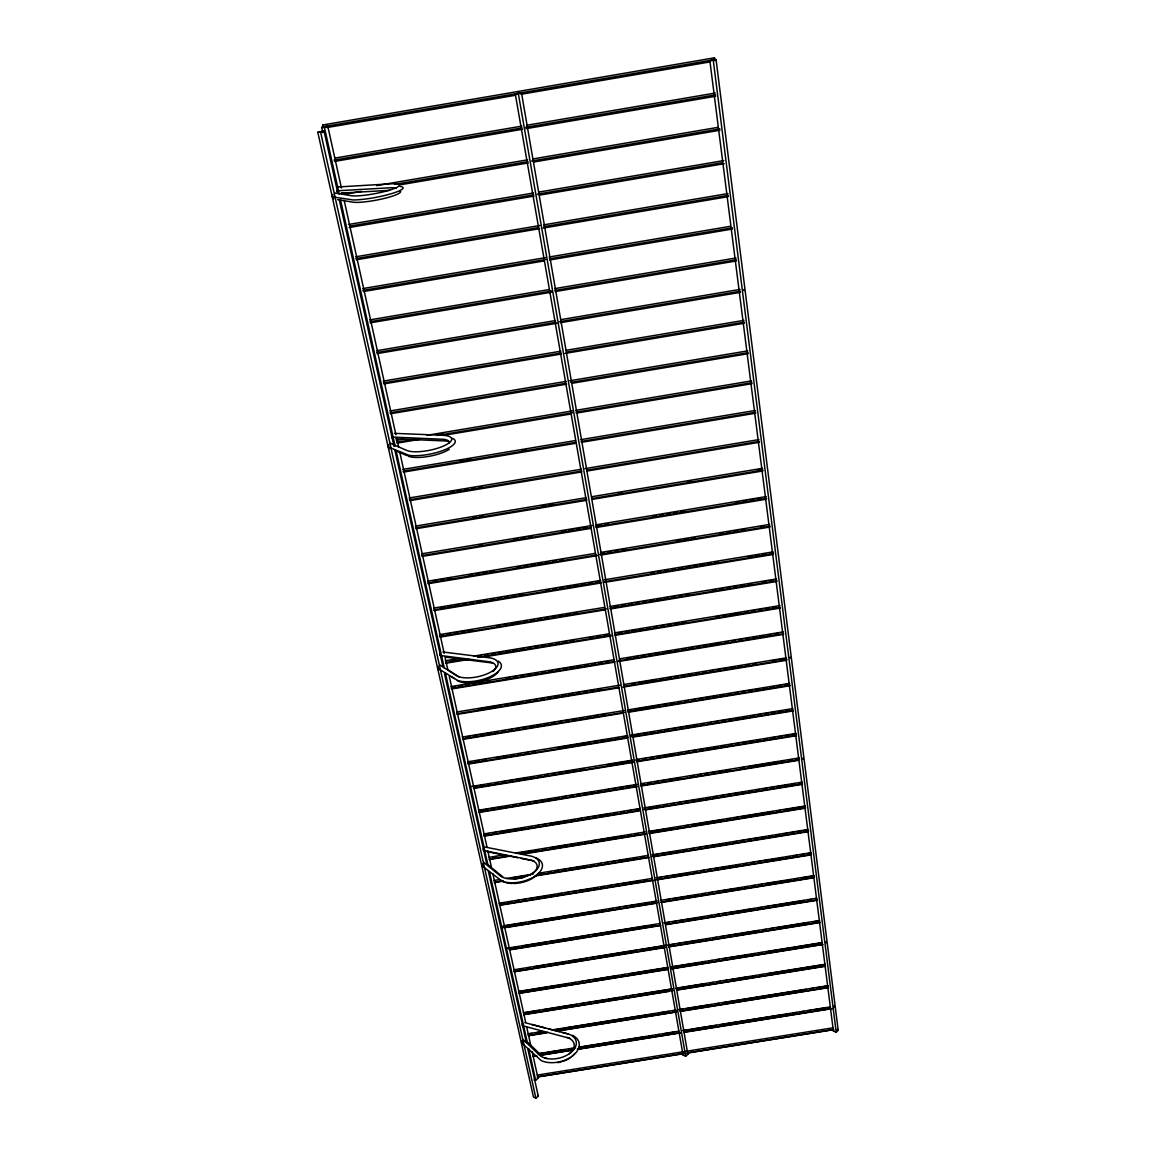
<?xml version="1.0" encoding="UTF-8"?>
<svg xmlns="http://www.w3.org/2000/svg" width="1156" height="1156" viewBox="0 0 1156 1156"><rect width="100%" height="100%" fill="white"/><g stroke="black" fill="none" stroke-linecap="round" stroke-linejoin="round"><path stroke-width="1.5" d="M714.943 60.704L714.48 57.8L322.697 124.978L323.189 127.868M392.433 438.688L391.566 434.786M440.841 656.81L440.075 653.342M483.381 848.49L483.295 850.44L531.702 860.252A18.684 9.725 -12.7 0 1 532.945 873.401M522.917 1026.629L522.295 1023.84M333.766 198.861L332.437 196.838L332.769 194.381M389.558 448.687L388.344 446.967L388.662 444.728M714.48 57.8L714.711 60.473M438.919 669.83L437.821 668.356L438.138 666.318M482.933 866.957L482.24 863.821M522.425 1043.796L521.79 1040.964M525.445 1042.221L525.763 1040.487L541.759 1055.746M838.201 1030.314L836.207 1032.207L833.389 1031.094L709.871 60.82L712.66 59.968L716.084 59.751L838.201 1030.314L837.204 1029.375M833.389 1031.094L833.808 1029.909M687.849 1054.344L685.667 1056.266L683.066 1055.11L515.316 94.171L518.423 93.275L521.515 93.101L687.849 1054.344L686.996 1053.376M683.066 1055.11L683.615 1053.925M527.743 1048.665L538.291 1096.206L535.893 1098.2L533.451 1096.986L317.799 132.275L318.969 131.813L324.085 131.206L337.769 192.835M532.194 1051.859L538.031 1078.302L535.662 1080.239L533.971 1080.051M716.084 59.751L709.871 60.82M521.515 93.101L515.316 94.171M324.085 131.206L317.799 132.275M341.439 188.009L327.813 126.307L321.643 127.362L322.827 132.651M321.643 127.362L327.813 126.307M322.885 126.784L714.856 59.592M326.96 127.565L515.59 95.24M520.923 94.315L709.553 61.99M335.543 157.982L521.876 126.105M527.194 125.195L715.304 93.029M333.968 160.092L522.151 127.911M525.705 127.304L715.665 94.821M334.46 161.435L522.425 129.299M525.98 128.692L715.709 96.237M376.712 185.581L527.714 159.817M533.046 158.907L717.818 127.377M341.381 193.471L346.713 192.561M394.702 184.368L528.003 161.623M531.558 161.016L719.957 128.88M345.413 194.15L361.394 191.419M400.453 184.758L528.263 162.953M533.595 162.042L719.986 130.238M348.476 224.481L533.48 192.994M538.812 192.084L723.815 160.583M350.456 225.998L533.754 194.8M537.309 194.194L722.399 162.678M349.141 227.544L534.014 196.072M539.346 195.162L724.205 163.704M355.629 256.805L540.04 225.478M543.58 224.885L727.977 193.558M355.831 258.612L538.537 227.588M543.869 226.692L728.352 195.35M356.308 259.797L539.664 228.671M543.219 228.064L728.352 196.621M362.695 288.61L545.603 257.615M549.158 257.008L730.289 226.316M362.897 290.416L545.892 259.421M549.447 258.814L732.427 227.804M363.36 291.558L544.36 260.895M549.678 259.999L732.456 229.032M369.66 319.923L549.317 289.535M554.649 288.639L736.097 257.961M369.862 321.729L551.383 291.037M554.938 290.445L736.459 259.753M370.296 322.827L551.614 292.179M555.169 291.572L736.473 260.924M376.48 350.745L555.617 320.53M560.935 319.634L740.071 289.405M376.697 352.551L555.906 322.322M559.446 321.729L740.432 291.196M377.131 353.606L557.004 323.275M560.559 322.669L740.418 292.338M383.228 381.09L560.935 351.178M566.267 350.282L743.973 320.371M383.431 382.911L561.209 352.985M566.556 352.089L744.334 322.163M383.85 383.922L561.426 354.025M564.981 353.433L744.334 323.246M389.875 410.987L566.165 381.364M569.735 380.772L747.802 350.86M390.063 412.793L565.573 383.315M570.891 382.419L748.178 352.652M390.482 413.761L566.657 384.182M572.003 383.286L748.163 353.693M396.392 440.422L403.502 439.222M426.593 435.364L572.22 410.944M575.775 410.351L751.602 380.888M439.367 434.208L442.921 433.616M396.609 442.228L417.923 438.659M437.474 435.379L572.509 412.75M576.064 412.157L751.964 382.679M396.999 443.153L420.076 439.294M443.153 435.422L570.934 414.007M576.252 413.125L751.964 383.676M402.837 469.408L575.529 440.537M580.861 439.641L755.33 410.452M460.131 460.782L463.686 460.189M467.241 459.597L470.795 459.004M522.368 450.378L525.922 449.785M403.054 471.215L575.804 442.329M581.15 441.433L755.677 412.244M403.43 472.11L575.991 443.254M581.338 442.358L755.677 413.212M409.166 497.976L581.425 469.22M584.979 468.628L759.015 439.583M450.349 492.023L453.889 491.43M457.444 490.838L460.998 490.245M464.539 489.653L468.093 489.06M471.634 488.468L475.188 487.875M478.729 487.283L482.283 486.69M409.383 499.782L581.714 471.027M587.031 470.131L759.362 441.375M409.759 500.635L581.887 471.908M587.219 471.012L759.348 442.3M415.423 526.11L586.352 497.644M591.699 496.748L762.613 468.281M472.703 517.455L476.258 516.862M479.827 516.27L483.381 515.677M542.063 505.895L545.632 505.302M549.187 504.71L552.741 504.117M618.547 493.164L622.101 492.572M687.907 481.604L691.461 481.012M757.267 470.059L760.821 469.466M415.64 527.916L586.627 499.435M591.973 498.554L762.974 470.073M416.001 528.726L586.815 500.288M592.147 499.392L762.96 470.954M421.579 553.84L592.103 525.489M595.658 524.896L766.197 496.56M478.714 545.184L482.269 544.592M514.203 539.288L517.758 538.696M521.298 538.104L524.853 537.511M528.393 536.919L531.948 536.341M562.119 531.327L565.66 530.734M569.214 530.142L572.755 529.549M576.309 528.957L579.864 528.364M583.404 527.786L586.959 527.194M597.609 525.416L601.149 524.824M604.704 524.246L608.244 523.654M652.605 516.284L656.16 515.692M659.715 515.099L663.255 514.507M666.81 513.914L670.35 513.322M673.905 512.744L677.459 512.151M681 511.559L684.554 510.966M736.011 502.412L739.565 501.82M743.106 501.242L746.66 500.649M750.201 500.057L753.755 499.464M757.31 498.872L760.85 498.279M421.781 555.646L590.615 527.584M595.947 526.702L766.544 498.337M422.142 556.412L590.788 528.393M596.106 527.512L766.529 499.19M427.648 581.165L595.109 553.377M600.455 552.496L769.694 524.419M433.341 581.02L436.896 580.428M440.45 579.835L444.02 579.243M447.574 578.65L451.129 578.072M468.931 575.11L472.486 574.518M476.041 573.94L479.61 573.347M483.165 572.755L486.719 572.162M490.289 571.57L493.843 570.977M516.978 567.148L520.532 566.556M524.087 565.963L527.656 565.371M531.211 564.778L534.766 564.186M538.335 563.608L541.889 563.015M545.444 562.423L549.013 561.83M552.568 561.238L556.123 560.646M559.692 560.053L563.247 559.475M600.614 553.276L604.169 552.684M607.738 552.091L611.293 551.499M614.848 550.906L618.417 550.314M621.971 549.721L625.526 549.143M677.141 540.575L680.696 539.982M684.251 539.39L687.82 538.812M691.375 538.219L694.929 537.627M719.841 533.494L723.41 532.902M726.965 532.309L730.52 531.717M734.089 531.124L737.644 530.546M741.198 529.954L744.767 529.361M760.778 526.702L764.333 526.11M427.836 582.956L596.294 555.025M599.834 554.432L770.069 526.197M428.211 583.708L597.334 555.646M600.903 555.053L770.026 527.006M433.616 608.085L600.73 580.413M604.285 579.835L773.162 551.874M441.057 607.623L444.612 607.03M448.167 606.438L451.721 605.86M455.262 605.267L458.816 604.675M462.371 604.097L465.926 603.504M469.481 602.912L473.021 602.334M476.575 601.741L480.13 601.149M483.685 600.571L487.225 599.978M490.78 599.386L494.335 598.808M497.889 598.216L501.444 597.623M504.984 597.031L508.539 596.453M512.094 595.86L515.648 595.268M519.203 594.69L522.743 594.097M545.834 590.268L549.389 589.69M552.944 589.098L556.484 588.505M560.039 587.927L563.593 587.335M567.148 586.742L570.703 586.164M574.243 585.572L577.798 584.979M581.352 584.401L584.907 583.809M588.462 583.216L592.002 582.624M595.557 582.046L599.111 581.454M650.611 572.928L654.166 572.336M657.706 571.758L661.261 571.165M664.816 570.573L668.37 569.995M671.925 569.402L675.465 568.81M679.02 568.232L682.575 567.639M686.129 567.047L689.684 566.454M693.224 565.876L696.779 565.284M700.334 564.692L703.888 564.114M707.443 563.521L710.983 562.929M714.538 562.351L718.093 561.758M748.279 556.759L751.833 556.166M755.388 555.588L758.943 554.996M762.483 554.403L766.038 553.825M769.593 553.233L773.147 552.64M433.832 609.877L601.004 582.205M604.559 581.627L773.523 553.652M434.165 610.585L601.163 582.942M604.718 582.364L773.494 554.418M439.497 634.63L604.501 607.362M609.819 606.481L776.586 578.925M439.844 635.294L443.413 634.716M446.982 634.124L450.537 633.531M454.106 632.939L457.66 632.361M461.23 631.768L464.784 631.176M468.353 630.584L471.923 630.006M496.849 625.887L500.418 625.295M503.987 624.702L507.542 624.11M511.111 623.532L520.012 622.058M523.581 621.466L527.136 620.873M530.705 620.295L534.26 619.703M537.829 619.11L541.398 618.518M544.953 617.94L548.522 617.347M552.077 616.755L555.646 616.162M559.201 615.584L562.77 614.992M566.339 614.4L569.894 613.807M573.463 613.229L577.017 612.637M614.428 606.452L617.998 605.86M621.552 605.282L625.121 604.689M628.676 604.097L632.245 603.504M635.814 602.926L639.369 602.334M642.938 601.741L646.493 601.149M650.062 600.571L653.617 599.978M657.186 599.386L660.741 598.808M664.31 598.216L667.879 597.623M671.434 597.031L675.003 596.453M678.558 595.86L682.127 595.268M685.681 594.675L689.251 594.097M712.414 590.268L715.969 589.676M719.538 589.083L723.092 588.505M726.662 587.913L730.231 587.32M733.785 586.728L737.355 586.15M740.909 585.557L744.478 584.965M748.033 584.372L751.602 583.794M762.295 582.017L765.85 581.439M769.419 580.847L772.974 580.254M439.714 636.421L606.553 608.851M610.093 608.273L776.933 580.702M440.046 637.101L604.935 609.862M610.252 608.981L776.904 581.439M445.32 660.784L457.776 658.732M473.801 656.088L609.067 633.777M614.414 632.896L779.939 605.6M450.97 660.553L454.525 659.96M477.645 656.146L481.199 655.568M484.754 654.975L488.309 654.397M491.864 653.805L495.433 653.212M498.987 652.634L502.542 652.042M506.097 651.464L509.651 650.871M513.206 650.293L516.761 649.701M520.316 649.108L523.87 648.53M527.425 647.938L530.98 647.36M534.549 646.768L538.104 646.175M541.658 645.597L545.213 645.005M548.768 644.427L552.322 643.834M555.877 643.256L559.432 642.664M562.986 642.071L566.541 641.493M570.096 640.901L573.665 640.323M589.661 637.679L593.216 637.086M596.771 636.508L600.325 635.916M603.88 635.338L607.435 634.745M618.113 632.982L621.668 632.404M625.223 631.812L628.777 631.234M632.332 630.641L635.887 630.049M639.441 629.471L642.996 628.878M646.551 628.3L650.12 627.708M653.675 627.116L657.229 626.538M660.784 625.945L664.339 625.367M667.893 624.775L671.448 624.197M675.003 623.604L678.558 623.012M682.112 622.434L685.667 621.841M715.896 616.856L719.451 616.278M723.006 615.686L726.575 615.108M730.13 614.515L740.794 612.752M744.348 612.174L747.903 611.582M751.458 610.989L755.013 610.411M758.567 609.819L762.122 609.241M765.691 608.648L769.246 608.07M772.8 607.478L776.355 606.886M445.537 662.576L463.339 659.643M477.587 657.287L611.134 635.265M614.689 634.687L780.286 607.377M445.855 663.212L468.975 659.411M486.763 656.478L611.278 635.945M614.833 635.352L780.257 608.085M451.042 686.577L614.486 659.671M619.818 658.79L783.262 631.884M451.346 687.184L454.9 686.606M458.455 686.014L461.995 685.436M465.55 684.843L469.105 684.265M472.645 683.687L476.2 683.095M479.74 682.517L483.295 681.924M486.849 681.346L490.39 680.754M506.371 678.139L509.912 677.546M513.466 676.968L517.021 676.376M520.561 675.798L524.116 675.205M527.671 674.627L531.211 674.049M534.766 673.457L538.32 672.879M541.861 672.286L545.415 671.708M548.956 671.116L552.51 670.538M556.065 669.945L559.605 669.367M563.16 668.789L566.715 668.197M570.255 667.619L573.81 667.026M577.364 666.448L580.904 665.856M584.459 665.278L587.999 664.7M591.554 664.108L595.109 663.53M598.649 662.937L602.204 662.359M605.758 661.767L609.299 661.189M627.043 658.27L630.598 657.677M634.153 657.099L637.693 656.521M641.248 655.929L644.802 655.351M648.343 654.758L651.897 654.18M655.452 653.588L658.992 653.01M662.547 652.432L671.419 650.958M674.974 650.38L678.514 649.802M682.069 649.21L685.624 648.632M689.164 648.039L692.719 647.461M696.259 646.869L699.814 646.291M703.368 645.713L706.908 645.12M710.463 644.542L721.113 642.779M724.668 642.201L728.208 641.623M731.762 641.031L735.303 640.453M738.857 639.86L742.412 639.282M745.952 638.69L749.507 638.112M753.062 637.534L756.602 636.942M760.157 636.364L763.711 635.771M767.252 635.193L770.806 634.601M774.361 634.023L777.901 633.43M451.245 688.369L614.761 661.449M618.316 660.871L783.609 633.661M451.562 688.976L614.905 662.099M618.46 661.507L783.58 634.341M456.678 712.009L619.833 685.19M623.373 684.612L786.542 657.807M478.367 709.076L501.531 705.261M505.085 704.683L508.654 704.091M512.209 703.513L515.778 702.92M519.333 702.342L522.902 701.75M526.457 701.172L530.026 700.579M533.581 700.001L537.15 699.409M540.705 698.831L544.274 698.238M547.828 697.66L551.398 697.068M554.952 696.49L558.521 695.898M562.076 695.32L565.645 694.727M569.2 694.149L572.769 693.557M576.324 692.979L579.893 692.386M583.448 691.808L587.017 691.216M590.572 690.638L594.141 690.045M597.695 689.467L601.265 688.875M631.537 683.904L635.092 683.326M638.661 682.734L656.464 679.815M660.033 679.222L663.587 678.644M667.157 678.052L670.711 677.474M674.28 676.881L677.835 676.303M681.404 675.711L684.959 675.133M688.528 674.54L692.083 673.962M695.652 673.37L699.207 672.792M702.776 672.2L706.33 671.622M709.9 671.029L713.454 670.451M717.023 669.859L720.578 669.281M724.147 668.688L727.702 668.11M731.271 667.518L734.826 666.94M738.395 666.347L741.964 665.769M745.519 665.177L749.088 664.599M752.643 664.006L756.212 663.428M772.237 660.784L775.792 660.206M779.361 659.614L784.707 658.747M456.895 713.787L618.344 687.271M623.662 686.389L786.889 659.585M457.212 714.365L619.341 687.733M622.911 687.141L786.831 660.221M462.255 737.066L624.226 710.506M627.78 709.929L789.75 683.369M466.099 737.037L469.668 736.459M473.223 735.881L476.778 735.288M480.332 734.71L483.887 734.118M487.442 733.54L490.997 732.962M494.551 732.369L498.106 731.791M501.661 731.213L505.23 730.621M508.785 730.043L512.339 729.465M515.894 728.872L519.449 728.294M523.003 727.716L526.558 727.124M530.113 726.546L533.667 725.954M537.222 725.376L540.777 724.798M544.346 724.205L547.901 723.627M551.455 723.049L555.01 722.457M558.565 721.879L562.119 721.301M565.674 720.708L569.229 720.13M572.784 719.552L576.338 718.96M579.893 718.382L583.462 717.789M587.017 717.211L590.572 716.633M594.126 716.041L597.681 715.463M601.236 714.885L604.79 714.292M627.91 710.506L631.465 709.929M635.02 709.336L659.917 705.261M663.472 704.669L667.026 704.091M670.581 703.513L674.136 702.92M677.691 702.342L681.245 701.764M684.8 701.172L688.355 700.594M691.909 700.016L695.479 699.423M699.033 698.845L702.588 698.267M706.143 697.675L709.697 697.097M713.252 696.504L716.807 695.926M720.361 695.348L723.916 694.756M727.471 694.178L731.04 693.6M734.595 693.008L738.149 692.43M741.704 691.852L745.259 691.259M748.813 690.681L752.368 690.103M755.923 689.511L759.478 688.933M763.032 688.355L766.587 687.762M770.156 687.184L773.711 686.592M777.265 686.014L780.82 685.436M784.375 684.843L787.93 684.265M462.472 738.857L624.5 712.284M628.055 711.706L790.097 685.132M462.761 739.407L622.853 713.151M628.185 712.284L790.054 685.739M467.732 761.79L627.665 735.621M631.219 735.028L792.929 708.57M468.021 762.324L471.576 761.732M475.13 761.154L478.671 760.576M482.225 759.998L485.78 759.405M496.43 757.671L499.984 757.093M503.525 756.501L507.079 755.923M510.634 755.345L514.174 754.767M517.729 754.189L521.284 753.596M524.824 753.018L528.379 752.44M531.933 751.862L535.488 751.27M558.565 747.498L590.514 742.268M594.068 741.69L597.609 741.112M601.163 740.519L604.718 739.941M608.273 739.363L611.813 738.785M615.368 738.207L618.922 737.615M622.463 737.037L627.795 736.17M631.349 735.592L640.222 734.132M643.776 733.554L647.317 732.976M650.871 732.384L654.426 731.806M657.966 731.228L661.521 730.65M665.076 730.057L668.63 729.479M672.171 728.901L675.725 728.323M679.28 727.745L682.82 727.153M686.375 726.575L689.93 725.997M693.47 725.419L697.025 724.841M700.579 724.248L704.134 723.67M707.674 723.092L711.229 722.514M714.784 721.922L718.324 721.344M721.879 720.766L725.433 720.188M728.988 719.61L732.528 719.018M736.083 718.44L739.638 717.862M743.178 717.284L746.733 716.691M750.287 716.113L753.828 715.535M757.382 714.957L760.937 714.379M764.492 713.787L768.032 713.209M771.587 712.631L775.141 712.053M778.682 711.46L782.236 710.882M785.791 710.304L789.346 709.726M467.949 763.581L627.954 737.384M631.508 736.806L793.276 710.333M468.238 764.102L626.292 738.236M633.401 737.066L793.233 710.911M471.359 786.47L632.838 760.084M636.378 759.506L796.079 733.41M473.44 786.672L477.009 786.094M480.578 785.502L484.133 784.924M487.702 784.346L491.257 783.754M494.826 783.176L498.395 782.598M501.95 782.005L505.519 781.427M509.088 780.849L512.643 780.271M516.212 779.679L519.781 779.101M523.336 778.523L526.905 777.93M530.474 777.352L534.029 776.774M537.598 776.182L541.167 775.604M544.722 775.026L548.291 774.433M551.86 773.855L555.415 773.277M558.984 772.699L562.553 772.107M566.108 771.529L569.677 770.951M573.246 770.358L576.801 769.78M580.37 769.202L583.939 768.61M607.102 764.838L632.057 760.749M635.612 760.171L639.181 759.593M642.75 759.015L646.305 758.423M649.874 757.845L653.443 757.267M656.998 756.674L660.567 756.096M664.136 755.518L674.829 753.77M678.384 753.177L681.953 752.599M685.522 752.021L689.077 751.443M692.646 750.851L696.201 750.273M699.77 749.695L703.339 749.102M706.894 748.524L710.463 747.946M714.032 747.354L717.587 746.776M721.156 746.198L724.725 745.62M728.28 745.028L731.849 744.45M735.418 743.872L738.973 743.279M742.542 742.701L746.111 742.123M749.666 741.531L753.235 740.953M756.804 740.375L760.359 739.797M763.928 739.204L767.497 738.626M771.052 738.048L774.621 737.456M778.19 736.878L781.745 736.3M785.314 735.707L788.883 735.129M792.438 734.551L796.007 733.973M473.353 787.958L633.112 761.862M636.667 761.284L796.412 735.173M473.642 788.45L633.228 762.382M636.783 761.804L796.368 735.722M478.497 810.226L637.043 784.36M640.597 783.782L799.157 757.931M478.772 810.688L487.673 809.243M491.228 808.665L494.782 808.073M498.337 807.495L501.906 806.917M505.461 806.339L509.016 805.761M512.585 805.183L516.14 804.59M519.694 804.012L523.263 803.434M526.818 802.856L530.373 802.278M533.942 801.7L537.497 801.108M541.051 800.53L544.62 799.952M548.175 799.374L551.73 798.796M555.299 798.218L558.854 797.626M562.408 797.048L565.963 796.47M569.532 795.892L573.087 795.314M576.642 794.721L580.211 794.143M583.766 793.565L587.32 792.987M590.889 792.409L594.444 791.831M597.999 791.239L601.568 790.661M605.123 790.083L608.677 789.505M612.246 788.927L615.801 788.349M619.356 787.756L622.925 787.178M626.48 786.6L630.034 786.022M633.589 785.444L637.158 784.866M640.713 784.274L644.268 783.696M647.837 783.118L651.392 782.54M654.946 781.962L658.515 781.384M662.07 780.791L665.625 780.213M669.194 779.635L672.749 779.057M676.303 778.479L679.873 777.887M690.537 776.153L694.106 775.575M697.66 774.997L701.215 774.404M704.784 773.826L708.339 773.248M711.894 772.67L715.463 772.092M719.018 771.514L722.572 770.922M726.141 770.344L729.696 769.766M740.375 768.032L743.929 767.44M747.498 766.862L777.742 761.934M781.312 761.356L784.866 760.764M788.421 760.186L791.976 759.608M795.545 759.03L799.099 758.452M478.714 812.003L635.54 786.427M640.886 785.56L799.49 759.694M478.989 812.466L637.433 786.629M640.988 786.051L799.446 760.2M483.757 833.953L640.308 808.463M643.863 807.885L802.206 782.106M485.795 834.097L489.349 833.519M492.904 832.941L496.459 832.363M500.013 831.785L510.677 830.051M514.232 829.473L517.787 828.895M521.342 828.317L524.896 827.739M528.451 827.147L532.006 826.569M535.56 825.991L539.115 825.413M542.67 824.835L546.224 824.257M549.779 823.679L560.443 821.945M563.998 821.367L567.553 820.789M571.107 820.211L574.662 819.633M578.217 819.055L581.771 818.477M585.326 817.899L588.881 817.321M592.436 816.743L595.99 816.165M599.545 815.572L610.209 813.838M613.764 813.26L617.318 812.682M620.873 812.104L624.428 811.526M627.983 810.948L631.537 810.37M635.092 809.792L638.647 809.214M649.311 807.48L652.865 806.902M656.42 806.324L659.975 805.746M663.53 805.168L667.084 804.59M670.639 804.012L674.194 803.42M677.748 802.842L681.303 802.264M684.858 801.686L688.412 801.108M691.967 800.53L695.522 799.952M699.077 799.374L702.631 798.796M706.186 798.218L709.741 797.64M713.295 797.062L716.85 796.484M720.405 795.906L723.959 795.328M727.514 794.75L731.069 794.172M734.609 793.594L738.164 793.016M741.718 792.438L745.273 791.86M748.828 791.268L752.383 790.69M755.937 790.112L759.492 789.534M763.047 788.956L766.601 788.378M770.156 787.8L773.711 787.222M777.265 786.644L780.82 786.066M784.375 785.488L787.93 784.91M791.484 784.332L795.039 783.754M798.594 783.176L802.148 782.598M483.974 835.716L640.583 810.226M644.152 809.648L802.539 783.855M484.234 836.164L638.921 810.977M646.031 809.821L802.495 784.346M488.945 857.347L504.941 854.746M515.59 853.027L645.308 831.944M648.863 831.366L805.212 805.949M492.759 857.188L496.3 856.61M521.154 852.564L524.708 852.001M528.249 851.423L531.803 850.845M535.358 850.267L538.913 849.689M542.453 849.111L546.008 848.533M549.562 847.955L567.307 845.065M570.862 844.487L574.402 843.923M577.957 843.345L581.511 842.767M585.052 842.189L588.606 841.611M592.161 841.033L595.701 840.455M599.256 839.877L617.001 836.987M620.555 836.409L624.11 835.846M627.665 835.268L631.205 834.69M634.76 834.112L638.314 833.534M648.964 831.8L666.709 828.91M670.263 828.332L673.804 827.768M677.358 827.19L680.913 826.612M684.453 826.034L688.008 825.456M691.563 824.878L723.512 819.691M727.066 819.113L730.606 818.535M734.161 817.957L737.716 817.379M741.256 816.801L773.205 811.613M776.76 811.035L780.314 810.457M783.855 809.879L803.391 806.7M489.161 859.125L508.712 855.946M521.154 853.923L645.583 833.707M649.137 833.129L805.559 807.697M489.421 859.529L510.735 856.061M524.94 853.764L645.684 834.141M649.239 833.563L805.501 808.174M494.06 880.438L499.392 879.572M506.487 878.43L533.104 874.109M538.436 873.242L648.458 855.382M652.013 854.819L808.188 829.473M512.166 877.924L515.735 877.346M519.304 876.768L522.859 876.19M526.428 875.612L529.997 875.034M540.69 873.3L544.259 872.722M547.828 872.144L551.383 871.566M554.952 870.988L558.521 870.41M562.091 869.832L565.645 869.254M569.214 868.676L572.784 868.098M576.353 867.52L579.907 866.942M583.477 866.364L587.046 865.786M590.615 865.208L594.17 864.63M597.739 864.052L601.308 863.474M604.877 862.896L608.432 862.318M612.001 861.74L615.57 861.148M619.139 860.57L622.694 859.992M626.263 859.414L629.832 858.836M633.401 858.258L636.956 857.68M640.525 857.102L644.094 856.524M654.787 854.79L658.356 854.212M661.926 853.634L665.48 853.056M669.049 852.478L672.619 851.9M676.188 851.322L679.742 850.744M683.312 850.166L686.881 849.588M690.45 849.01L694.019 848.432M697.574 847.854L701.143 847.276M704.712 846.698L708.281 846.12M711.836 845.542L715.405 844.964M718.974 844.371L722.543 843.793M726.098 843.215L729.667 842.637M733.236 842.059L736.806 841.481M740.36 840.903L743.929 840.325M747.498 839.747L751.068 839.169M754.622 838.591L758.192 838.013M761.761 837.435L765.33 836.857M768.885 836.279L772.454 835.701M776.023 835.123L779.592 834.545M783.147 833.967L786.716 833.389M790.285 832.811L793.854 832.233M797.409 831.655L800.978 831.077M804.547 830.499L808.116 829.921M494.277 882.201L503.163 880.771M513.813 879.037L524.463 877.303M536.89 875.294L648.747 857.145M652.287 856.567L808.521 831.222M494.537 882.592L501.632 881.436M535.329 875.973L648.848 857.564M654.166 856.697L808.463 831.67M499.132 903.212L652.446 878.387M656.016 877.809L811.107 852.695M501.169 903.284L504.724 902.72M508.293 902.142L511.848 901.564M515.417 900.986L518.972 900.408M522.541 899.83L526.096 899.252M529.665 898.674L533.219 898.096M536.789 897.518L540.343 896.94M543.912 896.362L547.467 895.784M551.036 895.221L554.591 894.643M558.16 894.065L561.715 893.487M565.284 892.909L568.839 892.331M572.393 891.753L575.963 891.175M579.517 890.597L583.086 890.019M586.641 889.441L590.21 888.863M593.765 888.285L597.334 887.721M600.889 887.143L604.458 886.565M608.013 885.987L611.582 885.409M615.136 884.831L618.706 884.253M622.26 883.675L625.83 883.097M629.384 882.519L632.953 881.941M636.508 881.363L640.077 880.785M643.632 880.222L647.201 879.644M657.88 877.91L661.449 877.332M665.003 876.754L668.573 876.176M672.127 875.598L675.696 875.02M679.251 874.442L682.82 873.864M686.375 873.286L689.944 872.722M693.499 872.144L697.068 871.566M700.623 870.988L704.192 870.41M707.747 869.832L711.316 869.254M714.87 868.676L718.44 868.098M721.994 867.52L725.563 866.942M729.118 866.364L732.687 865.786M736.242 865.223L739.811 864.645M743.366 864.067L746.935 863.489M750.49 862.911L754.059 862.333M757.613 861.755L761.183 861.177M764.737 860.599L768.307 860.021M771.861 859.443L775.416 858.865M778.985 858.287L782.54 857.723M786.109 857.145L789.664 856.567M793.233 855.989L796.787 855.411M800.357 854.833L803.911 854.255M807.48 853.677L811.035 853.099M499.334 904.989L651.854 880.28M657.172 879.427L811.454 854.428M499.609 905.336L811.382 854.848M504.117 925.696L657.273 900.929M660.842 900.351L813.997 875.598M502.585 926.317L525.705 922.589M529.275 922.011L591.54 911.94M595.094 911.362L598.663 910.784M602.218 910.206L605.773 909.642M609.328 909.064L612.897 908.486M616.451 907.908L620.006 907.33M623.561 906.766L627.116 906.188M630.685 905.61L634.239 905.032M637.794 904.454L641.349 903.891M644.918 903.313L648.473 902.735M652.027 902.157L655.582 901.579M666.261 899.859L669.815 899.281M673.384 898.703L676.939 898.125M680.494 897.562L684.049 896.984M687.618 896.406L691.172 895.828M694.727 895.25L698.282 894.672M701.851 894.108L705.406 893.53M708.96 892.952L712.515 892.374M716.084 891.796L719.639 891.233M723.194 890.655L733.872 888.921M737.427 888.343L740.982 887.779M744.551 887.201L748.105 886.623M751.66 886.045L755.215 885.467M758.784 884.904L762.339 884.326M765.893 883.748L776.572 882.014M780.127 881.45L783.681 880.872M787.25 880.294L790.805 879.716M794.36 879.138L797.915 878.574M801.484 877.996L813.925 875.973M502.557 927.748L657.547 902.692M661.116 902.113L814.33 877.332M506.357 927.502L655.871 903.327M661.203 902.475L812.48 878.011M507.267 948.166L660.278 923.471M663.833 922.893L816.844 898.198M507.498 948.484L511.053 947.906M514.608 947.328L518.163 946.764M521.717 946.186L546.6 942.169M550.155 941.591L553.71 941.027M557.264 940.449L589.271 935.276M592.826 934.713L647.924 925.812M651.478 925.233L655.033 924.67M665.697 922.95L669.252 922.372M672.806 921.794L676.361 921.216M679.916 920.653L683.471 920.075M687.025 919.497L690.58 918.933M694.135 918.355L697.689 917.777M701.244 917.199L704.799 916.636M708.353 916.058L711.908 915.48M715.463 914.916L719.018 914.338M722.572 913.76L726.127 913.197M729.682 912.619L733.236 912.041M736.791 911.463L740.346 910.899M743.9 910.321L754.565 908.602M758.119 908.024L761.674 907.446M765.229 906.882L768.798 906.304M772.353 905.726L775.907 905.162M779.462 904.584L804.345 900.567M807.9 899.989L811.454 899.411M509.261 949.64L660.553 925.219M665.885 924.352L817.176 899.932M509.493 949.943L660.64 925.551M665.972 924.699L817.119 900.293M513.9 969.783L819.662 920.494M519.449 969.205L523.003 968.641M526.558 968.063L530.113 967.485M533.667 966.922L544.317 965.202M547.872 964.624L551.426 964.061M554.981 963.483L558.521 962.905M562.076 962.341L565.631 961.763M569.186 961.2L586.945 958.324M590.499 957.76L594.054 957.182M597.594 956.619L601.149 956.041M604.704 955.463L636.667 950.319M640.222 949.741L663.313 946.027M668.645 945.16L673.962 944.308M677.517 943.73L681.072 943.166M684.627 942.588L688.181 942.01M691.721 941.446L695.276 940.868M698.831 940.305L702.386 939.727M705.94 939.149L709.481 938.585M713.035 938.007L716.59 937.444M720.145 936.866L723.699 936.288M727.24 935.724L730.794 935.146M734.349 934.568L737.904 934.005M741.458 933.427L759.217 930.566M762.772 930.002L766.312 929.424M769.867 928.846L773.422 928.282M776.977 927.704L808.94 922.56M812.495 921.982L817.827 921.13M514.117 971.531L665.278 947.169M668.833 946.591L819.994 922.242M514.348 971.82L665.365 947.487M668.919 946.909L819.922 922.575M518.697 991.386L667.908 967.384M671.463 966.806L822.451 942.516M520.691 991.371L547.308 987.08M550.863 986.516L554.403 985.938M557.958 985.374L561.513 984.796M565.053 984.233L568.608 983.655M572.148 983.091L575.702 982.513M579.257 981.95L582.797 981.372M586.352 980.808L589.907 980.23M593.447 979.667L618.287 975.664M621.841 975.086L625.396 974.522M628.936 973.944L667.98 967.673M671.535 967.095L691.057 963.96M694.597 963.382L698.152 962.818M701.706 962.24L705.247 961.676M708.801 961.098L712.342 960.535M715.896 959.957L719.451 959.393M722.991 958.815L726.546 958.252M730.101 957.674L740.736 955.969M744.291 955.391L747.845 954.827M751.386 954.249L754.94 953.671M758.495 953.108L762.035 952.53M765.59 951.966L790.429 947.963M793.984 947.4L820.601 943.108M518.914 993.134L668.182 969.118M671.737 968.555L822.783 944.25M519.131 993.394L668.255 969.407M671.809 968.844L822.711 944.568M523.422 1012.714L672.532 988.77M676.087 988.192L825.182 964.248M523.639 1012.959L539.606 1010.402M543.147 1009.824L576.844 1004.42M580.384 1003.842L583.939 1003.278M587.479 1002.714L591.034 1002.136M594.574 1001.573L598.129 1000.995M601.669 1000.431L605.224 999.853M608.764 999.29L619.399 997.585M622.954 997.007L626.494 996.443M630.049 995.865L633.589 995.302M637.144 994.738L670.827 989.319M676.159 988.467L706.302 983.626M709.842 983.048L713.397 982.484M716.937 981.906L720.491 981.343M724.032 980.779L727.586 980.201M731.127 979.638L748.857 976.791M752.412 976.213L755.952 975.65M759.506 975.072L763.047 974.508M766.601 973.93L825.109 964.538M523.639 1014.462L672.806 990.504M676.361 989.941L825.514 965.983M523.856 1014.708L669.338 991.342M678.196 989.912L825.442 966.272M528.09 1033.782L542.294 1031.499M552.929 1029.794L675.335 1010.156M678.89 1009.593L827.898 985.692M528.335 1033.999L531.89 1033.421M535.459 1032.857L540.806 1031.99M556.845 1029.418L560.414 1028.854M563.984 1028.276L640.626 1015.98M644.195 1015.416L647.765 1014.838M651.319 1014.274L654.888 1013.696M658.458 1013.133L669.151 1011.413M672.72 1010.835L676.289 1010.272M679.844 1009.694L683.413 1009.13M686.982 1008.552L711.937 1004.55M715.492 1003.972L719.061 1003.408M722.63 1002.83L806.411 989.392M809.98 988.828L813.535 988.25M817.104 987.686L820.673 987.108M824.242 986.545L827.797 985.967M528.321 1035.516L547.843 1032.38M558.493 1030.675L675.61 1011.89M680.927 1011.038L828.231 987.426M528.552 1035.733L546.383 1032.872M560.646 1030.588L676.563 1012.006M680.118 1011.428L828.13 987.701M538.075 1053.708L575.529 1047.712M579.098 1047.134L678.962 1031.152M682.531 1030.574L830.543 1006.876M540.069 1053.622L543.623 1053.058M547.193 1052.48L565.009 1049.634M568.564 1049.056L572.133 1048.492M579.257 1047.35L645.178 1036.788M648.747 1036.224L652.302 1035.646M655.871 1035.082L659.426 1034.504M662.995 1033.941L673.688 1032.221M684.381 1030.516L687.936 1029.938M691.505 1029.375L716.445 1025.386M720.015 1024.808L782.366 1014.823M785.936 1014.26L789.49 1013.682M793.059 1013.118L796.614 1012.54M800.183 1011.977L803.752 1011.399M807.307 1010.835L810.876 1010.257M814.431 1009.694L825.124 1007.974M532.93 1056.309L536.485 1055.731M540.025 1055.168L573.723 1049.778M577.278 1049.2L680.147 1032.727M683.687 1032.163L830.904 1008.596M533.162 1056.497L536.716 1055.934M542.063 1055.067L572.365 1050.226M577.711 1049.359L681.086 1032.814M684.655 1032.25L832.58 1008.567M537.28 1075.094L833.187 1027.785M537.511 1076.828L683.731 1053.448M687.3 1052.885L833.519 1029.505M537.713 1077.002L683.788 1053.651M687.358 1053.087L833.433 1029.721M338.058 186.969L388.214 183.992A25.62 3.887 -10.6 0 1 390.381 189.887A25.62 3.887 -10.6 0 1 351.193 195.696L334.575 192.936M341.222 193.095L389.543 190.35M394.413 433.356L440.783 435.205A24.03 6.95 -11.3 0 1 443.89 445.869A24.03 6.95 -11.3 0 1 406.97 450.508L390.352 443.297M391.479 437.026L443.875 439.323A20.996 6.112 -11.3 0 1 449.308 442.777M395.641 438.861L441.953 440.812A24.001 7.023 -11.3 0 1 449.12 441.664M442.835 651.998L487.297 657.518A22.643 9.306 -12 0 1 491.141 671.838A22.643 9.306 -12 0 1 456.215 675.523L439.714 664.902M439.988 655.423L490.317 661.911A19.768 8.15 -12 0 1 493.034 671.477M445.696 657.128L488.338 662.504A22.614 9.349 -12 0 1 492.832 663.255M332.437 196.838L352.985 199.945A28.828 4.422 -10.6 0 0 390.208 194.02A28.828 4.422 -10.6 0 0 400.178 186.434M337.653 199.569L352.609 202.156A25.576 3.974 -10.6 0 0 383.228 198.688A25.576 3.974 -10.6 0 0 400.12 190.971M484.292 846.9L528.754 855.671A21.4 11.098 -12.7 0 1 533.147 872.78A21.4 11.098 -12.7 0 1 500.028 875.713L483.714 862.419M486.965 851.625L500.635 854.342M504.059 855.021L517.729 857.738M521.139 858.417L529.694 860.122M524.838 1022.655L565.934 1033.363A20.288 12.485 -13.7 0 1 570.746 1052.654A20.288 12.485 -13.7 0 1 539.245 1054.937L523.177 1039.591M531.774 1024.505L545.488 1028.089M548.912 1028.97L559.186 1031.658M562.611 1032.539L567.755 1033.883M522.209 1025.661L568.81 1038.088A17.716 10.924 -13.7 0 1 572.148 1050.948M388.344 446.967L408.819 455.291A27.05 7.861 -11.3 0 0 443.832 450.161A27.05 7.861 -11.3 0 0 452.184 438.312M394.615 450.219L406.695 455.522M447.199 669.295L459.149 676.997M451.317 676.679L454.322 678.615M437.821 668.356L458.094 680.682A25.475 10.505 -12 0 0 491.141 676.231A25.475 10.505 -12 0 0 498.193 661.131M487.846 864.688L502.73 876.812M481.922 865.7L501.921 881.132A24.074 12.528 -12.7 0 0 535.517 875.771A24.074 12.528 -12.7 0 0 535.401 857.665M521.472 1042.698L541.153 1060.543A22.831 14.074 -13.7 0 0 573.015 1055.529A22.831 14.074 -13.7 0 0 572.249 1035.299M537.323 1077.305L538.031 1078.302M537.569 1095.194L538.291 1096.206M322.697 124.978L323.218 126.365M337.855 192.806L336.786 190.812L391.378 187.72A22.369 3.439 -10.6 0 1 396.349 188.428M834.011 1006.067L834.3 1007.107M790.083 657.229L790.27 657.981M825.991 941.938L826.179 942.747M320.602 132.174L535.893 1098.2M344.17 200.349L395.944 434.829M396.725 438.355L398.661 447.17M399.832 452.458L444.207 653.429M444.988 656.955L447.719 669.295M449.279 676.347L487.037 847.348M487.818 850.874L491.314 866.74M492.875 873.792L525.575 1021.89M526.746 1027.178L530.633 1044.807M324.403 127.261L339.243 194.208M340.413 199.482L395.092 446.1M396.262 451.375L444.294 668.052M445.465 673.327L488.02 865.338M489.58 872.375L527.468 1043.247M528.639 1048.535L535.662 1080.239M339.329 199.872L394.066 446.418M394.846 449.93L442.921 666.535M444.482 673.572L486.69 863.763M488.265 870.8L526.182 1041.614M518.408 94.012L685.667 1056.266M802.9 758.119L803.059 759.102M834.04 1006.544L834.184 1007.468M743.799 289.477L743.973 290.604M713.295 60.589L836.207 1032.207M537.554 874.268A21.372 11.141 -12.8 0 1 513.784 883.502M512.021 883.487A21.372 11.141 -12.8 0 1 505.663 882.505M504.319 882.042A21.372 11.141 -12.8 0 1 501.01 880.207M531.225 860.396A21.372 11.141 -12.8 0 1 534.014 861.191M449.25 449.308A24.001 7.023 -11.3 0 1 428.139 456.49A24.001 7.023 -11.3 0 1 408.213 456.187M498.279 671.506A22.614 9.349 -12 0 1 479.292 681.708A22.614 9.349 -12 0 1 457.314 680.566M571.367 1051.902A17.716 10.924 -13.7 0 1 569.46 1053.708M547.063 1058.564A17.716 10.924 -13.7 0 1 544.693 1057.682M574.792 1053.434A20.259 12.514 -13.7 0 1 571.729 1056.598M570.472 1057.552A20.259 12.514 -13.7 0 1 562.856 1061.367M561.151 1061.887A20.259 12.514 -13.7 0 1 557.654 1062.653M566.772 1037.38A20.259 12.514 -13.7 0 1 569.648 1038.175"/></g></svg>
